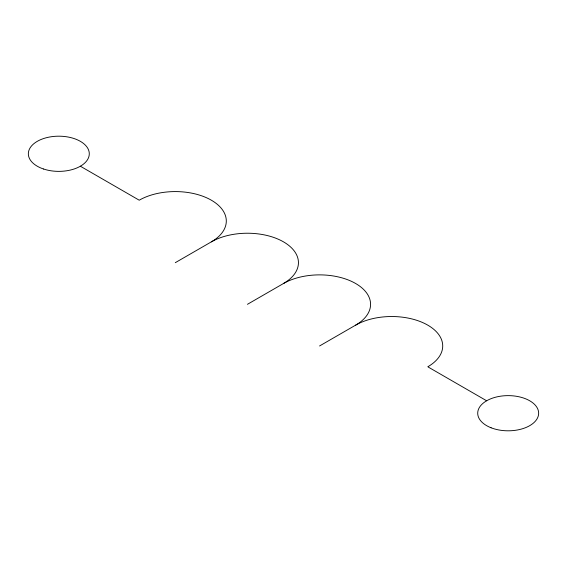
<?xml version="1.0" encoding="UTF-8"?>
<svg xmlns="http://www.w3.org/2000/svg" width="567" height="567" viewBox="0 0 567 567"><rect width="100%" height="100%" fill="white"/><g stroke="black" fill="none" stroke-linecap="round" stroke-linejoin="round"><path stroke-width="0.85" d="M175.295 262.677L211.363 241.854A51.009 29.449 0 0 1 283.5 241.854A51.009 29.449 0 0 1 283.5 283.5L247.432 304.323M319.568 345.969L355.637 325.146A51.009 29.449 0 0 1 427.773 325.146A51.009 29.449 0 0 1 427.773 366.792M80.365 166.223L139.227 200.208A51.009 29.449 0 0 1 211.363 200.208A51.009 29.449 0 0 1 211.363 241.854M428.376 367.14L486.635 400.777M283.5 283.5A51.009 29.449 0 0 1 355.637 283.5A51.009 29.449 0 0 1 355.637 325.146M491.1 427.787A30.469 17.591 0 0 0 538.572 414.47A30.469 17.591 0 0 0 494.871 397.396A30.469 17.591 0 0 0 491.1 427.787M43.581 169.016A30.469 17.591 0 0 0 89.288 153.785A30.469 17.591 0 0 0 43.581 138.546A30.469 17.591 0 0 0 43.581 169.016"/></g></svg>
